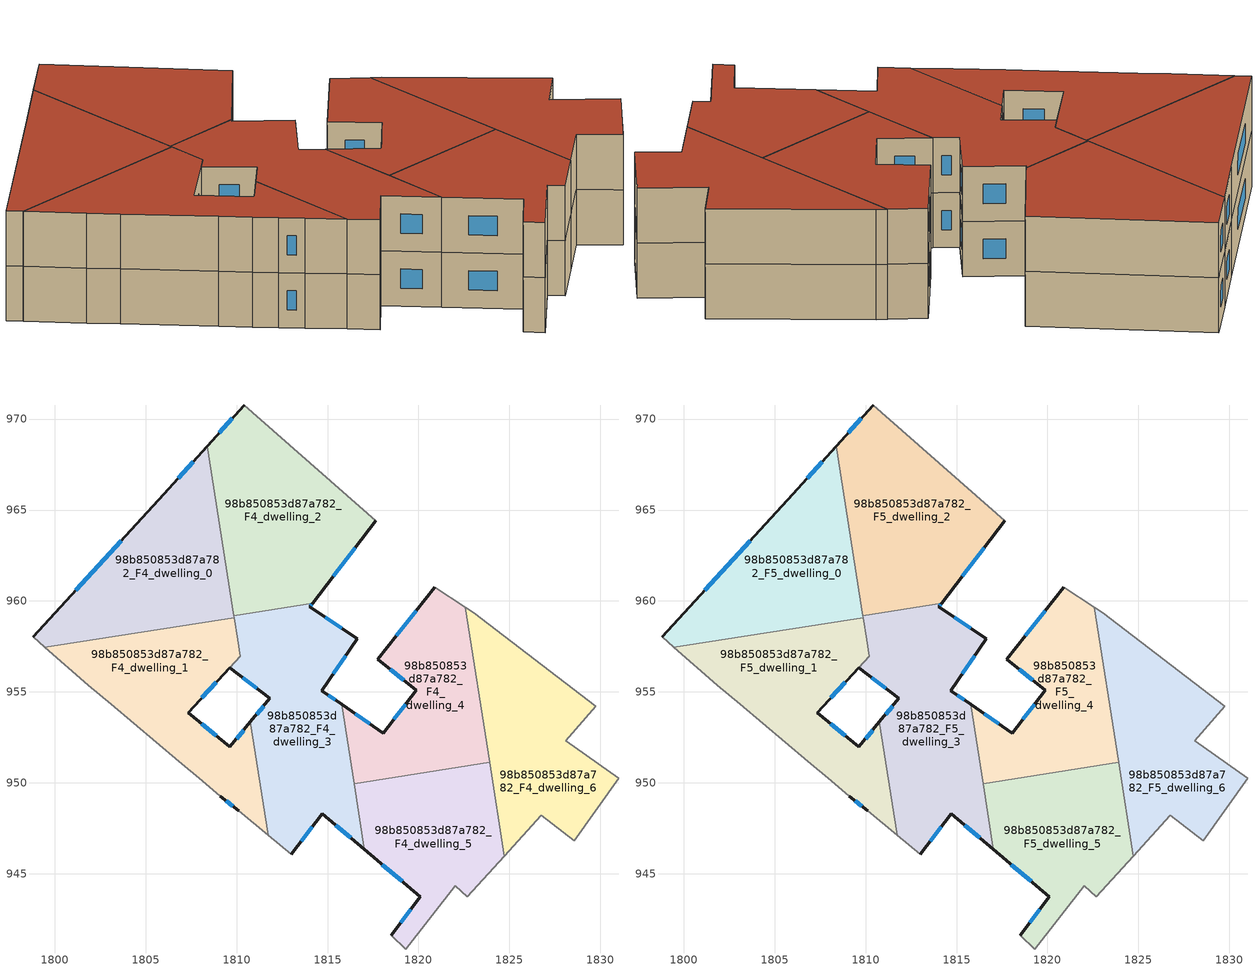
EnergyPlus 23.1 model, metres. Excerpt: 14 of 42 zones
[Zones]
98b850853d87a782_F4_dwelling_0
 floor to 98b850853d87a782_F3_dwelling_0 (EU_floor_Construction): 1808.39,968.52 1809.86,959.08 1799.46,957.46 1798.82,958.02 1806,965.87 z12
 wall outside (EU_wall_Construction): 1808.39,968.52 1806,965.87 1798.82,958.02 z12:15
 wall adiabatic (EU_wall_Construction): 1798.82,958.02 1799.46,957.46 z12:15
 wall to 98b850853d87a782_F4_dwelling_1 (EU_wall_Construction): 1799.46,957.46 1809.86,959.08 z12:15
 wall to 98b850853d87a782_F4_dwelling_2 (EU_wall_Construction): 1809.85,959.19 1808.39,968.52 z12:15
 wall to 98b850853d87a782_F4_dwelling_3 (EU_wall_Construction): 1809.86,959.08 1809.85,959.19 z12:15
 window (EU_Window_Construction): 1807.61,967.66 1806.78,966.73 / 1803.67,963.32 1801.16,960.58 z12.98:14.02
98b850853d87a782_F4_dwelling_1
 floor to 98b850853d87a782_F3_dwelling_1 (EU_floor_Construction): 1809.86,959.08 1810.19,956.96 1807.35,953.86 1809.63,951.97 1810.76,953.34 1811.73,947.11 1810.12,948.45 1809.11,949.26 1808.1,950.11 1806.83,951.17 1803.11,954.31 1801.84,955.37 1799.46,957.46 z12
 wall outside (EU_wall_Construction): 1809.11,949.26 1810.12,948.45 / 1810.76,953.34 1809.63,951.97 1807.35,953.86 1809.62,956.33 z12:15
 wall adiabatic (EU_wall_Construction): 1810.12,948.45 1811.73,947.11 / 1799.46,957.46 1801.84,955.37 1803.11,954.31 1806.83,951.17 1808.1,950.11 1809.11,949.26 z12:15
 wall to 98b850853d87a782_F4_dwelling_3 (EU_wall_Construction): 1811.73,947.11 1810.76,953.34 / 1809.62,956.33 1810.19,956.96 1810.05,957.87 1809.86,959.08 z12:15
 window (EU_Window_Construction): 1809.44,949 1809.79,948.72 / 1808.89,952.59 1808.09,953.25 / 1810.39,952.9 1810,952.42 / 1808.09,954.67 1808.88,955.53 z12.98:14.02
98b850853d87a782_F4_dwelling_2
 floor to 98b850853d87a782_F3_dwelling_2 (EU_floor_Construction): 1817.64,964.41 1814.18,959.87 1809.85,959.2 1808.39,968.52 1810.43,970.77 z12
 wall outside (EU_wall_Construction): 1814.18,959.87 1817.64,964.41 / 1810.43,970.77 1808.39,968.52 z12:15
 wall adiabatic (EU_wall_Construction): 1817.64,964.41 1810.43,970.77 z12:15
 wall to 98b850853d87a782_F4_dwelling_3 (EU_wall_Construction): 1809.85,959.2 1814.18,959.87 z12:15
 window (EU_Window_Construction): 1815.31,961.35 1816.52,962.94 / 1809.77,970.04 1809.06,969.25 z12.98:14.02
98b850853d87a782_F4_dwelling_3
 floor to 98b850853d87a782_F3_dwelling_3 (EU_floor_Construction): 1816.62,957.92 1814.68,955.07 1815.77,954.31 1817.02,946.34 1814.71,948.3 1812.99,946.06 1811.73,947.11 1810.76,953.34 1811.83,954.64 1809.62,956.33 1810.19,956.96 1809.85,959.2 1814.18,959.87 1814.03,959.67 z12
 wall outside (EU_wall_Construction): 1809.62,956.33 1811.83,954.64 1810.76,953.34 / 1815.78,954.31 1814.68,955.07 1816.62,957.92 1814.03,959.67 1814.18,959.87 / 1812.99,946.06 1814.71,948.3 1817.02,946.34 z12:15
 wall adiabatic (EU_wall_Construction): 1811.73,947.11 1812.99,946.06 z12:15
 wall to 98b850853d87a782_F4_dwelling_4 (EU_wall_Construction): 1816.45,949.95 1815.78,954.31 z12:15
 wall to 98b850853d87a782_F4_dwelling_5 (EU_wall_Construction): 1817.02,946.34 1816.45,949.95 z12:15
 window (EU_Window_Construction): 1811.48,954.22 1811.11,953.77 / 1810.34,955.78 1811.11,955.19 / 1814.08,959.74 1814.13,959.81 / 1815.78,958.49 1814.87,959.1 / 1815.31,956 1815.99,957 / 1815.42,954.56 1815.04,954.83 / 1815.46,947.67 1816.27,946.98 / 1813.55,946.79 1814.15,947.58 z12.98:14.02
98b850853d87a782_F4_dwelling_4
 floor to 98b850853d87a782_F3_dwelling_4 (EU_floor_Construction): 1822.58,959.65 1823.91,951.12 1816.45,949.95 1815.77,954.31 1818.06,952.72 1819.88,955.09 1817.77,956.79 1820.89,960.75 z12
 wall outside (EU_wall_Construction): 1820.89,960.75 1817.77,956.79 1819.88,955.09 1818.06,952.72 1815.78,954.31 z12:15
 wall adiabatic (EU_wall_Construction): 1822.58,959.65 1820.89,960.75 z12:15
 wall to 98b850853d87a782_F4_dwelling_5 (EU_wall_Construction): 1816.45,949.95 1823.91,951.12 z12:15
 wall to 98b850853d87a782_F4_dwelling_6 (EU_wall_Construction): 1823.91,951.12 1822.58,959.65 z12:15
 window (EU_Window_Construction): 1819.88,959.47 1818.79,958.08 / 1817.32,953.24 1816.52,953.8 / 1819.29,954.32 1818.65,953.49 / 1818.46,956.24 1819.19,955.65 z12.98:14.02
98b850853d87a782_F4_dwelling_5
 floor to 98b850853d87a782_F3_dwelling_5 (EU_floor_Construction): 1823.91,951.12 1824.71,945.97 1822.69,943.73 1822.02,944.34 1819.29,940.86 1818.5,941.61 1820.1,943.72 1817.02,946.34 1816.45,949.95 z12
 wall outside (EU_wall_Construction): 1817.02,946.34 1820.1,943.72 1818.5,941.61 z12:15
 wall adiabatic (EU_wall_Construction): 1818.5,941.61 1819.29,940.86 1822.02,944.34 1822.69,943.73 1824.71,945.97 z12:15
 wall to 98b850853d87a782_F4_dwelling_6 (EU_wall_Construction): 1824.71,945.97 1823.91,951.12 z12:15
 window (EU_Window_Construction): 1819.58,943.04 1819.02,942.3 / 1818.02,945.49 1819.1,944.58 z12.98:14.02
98b850853d87a782_F4_dwelling_6
 floor to 98b850853d87a782_F3_dwelling_6 (EU_floor_Construction): 1829.75,954.2 1828.11,952.3 1831.01,950.25 1828.57,946.82 1826.74,948.21 1824.71,945.97 1822.58,959.65 1823.05,959.34 z12
 wall adiabatic (EU_wall_Construction): 1824.71,945.97 1826.74,948.21 1828.57,946.82 1831.01,950.25 1828.11,952.3 1829.75,954.2 1823.05,959.34 1822.58,959.65 z12:15
98b850853d87a782_F5_dwelling_0
 floor to 98b850853d87a782_F4_dwelling_0 (EU_floor_Construction): 1808.39,968.52 1809.86,959.08 1799.46,957.46 1798.82,958.02 1806,965.87 z15
 wall outside (EU_wall_Construction): 1808.39,968.52 1806,965.87 1798.82,958.02 z15:18
 wall adiabatic (EU_wall_Construction): 1798.82,958.02 1799.46,957.46 z15:18
 wall to 98b850853d87a782_F5_dwelling_1 (EU_wall_Construction): 1799.46,957.46 1809.86,959.08 z15:18
 wall to 98b850853d87a782_F5_dwelling_2 (EU_wall_Construction): 1809.85,959.19 1808.39,968.52 z15:18
 wall to 98b850853d87a782_F5_dwelling_3 (EU_wall_Construction): 1809.86,959.08 1809.85,959.19 z15:18
 window (EU_Window_Construction): 1807.61,967.66 1806.78,966.73 / 1803.67,963.32 1801.16,960.58 z15.98:17.02
 roof outside (EU_roof_Construction): 1809.86,959.08 1808.39,968.52 1806,965.87 1798.82,958.02 1799.46,957.46 z18
98b850853d87a782_F5_dwelling_1
 floor to 98b850853d87a782_F4_dwelling_1 (EU_floor_Construction): 1809.86,959.08 1810.19,956.96 1807.35,953.86 1809.63,951.97 1810.76,953.34 1811.73,947.11 1810.12,948.45 1809.11,949.26 1808.1,950.11 1806.83,951.17 1803.11,954.31 1801.84,955.37 1799.46,957.46 z15
 wall outside (EU_wall_Construction): 1809.11,949.26 1810.12,948.45 / 1810.76,953.34 1809.63,951.97 1807.35,953.86 1809.62,956.33 z15:18
 wall adiabatic (EU_wall_Construction): 1810.12,948.45 1811.73,947.11 / 1799.46,957.46 1801.84,955.37 1803.11,954.31 1806.83,951.17 1808.1,950.11 1809.11,949.26 z15:18
 wall to 98b850853d87a782_F5_dwelling_3 (EU_wall_Construction): 1811.73,947.11 1810.76,953.34 / 1809.62,956.33 1810.19,956.96 1810.05,957.87 1809.86,959.08 z15:18
 window (EU_Window_Construction): 1809.44,949 1809.79,948.72 / 1808.89,952.59 1808.09,953.25 / 1810.39,952.9 1810,952.42 / 1808.09,954.67 1808.88,955.53 z15.98:17.02
 roof outside (EU_roof_Construction): 1811.73,947.11 1810.76,953.34 1809.63,951.97 1807.35,953.86 1810.19,956.96 1809.86,959.08 1799.46,957.46 1801.84,955.37 1803.11,954.31 1806.83,951.17 1808.1,950.11 1809.11,949.26 1810.12,948.45 z18
98b850853d87a782_F5_dwelling_2
 floor to 98b850853d87a782_F4_dwelling_2 (EU_floor_Construction): 1817.64,964.41 1814.18,959.87 1809.85,959.2 1808.39,968.52 1810.43,970.77 z15
 wall outside (EU_wall_Construction): 1814.18,959.87 1817.64,964.41 / 1810.43,970.77 1808.39,968.52 z15:18
 wall adiabatic (EU_wall_Construction): 1817.64,964.41 1810.43,970.77 z15:18
 wall to 98b850853d87a782_F5_dwelling_3 (EU_wall_Construction): 1809.85,959.2 1814.18,959.87 z15:18
 window (EU_Window_Construction): 1815.31,961.35 1816.52,962.94 / 1809.77,970.04 1809.06,969.25 z15.98:17.02
 roof outside (EU_roof_Construction): 1814.18,959.87 1817.64,964.41 1810.43,970.77 1808.39,968.52 1809.85,959.2 z18
98b850853d87a782_F5_dwelling_3
 floor to 98b850853d87a782_F4_dwelling_3 (EU_floor_Construction): 1816.62,957.92 1814.68,955.07 1815.77,954.31 1817.02,946.34 1814.71,948.3 1812.99,946.06 1811.73,947.11 1810.76,953.34 1811.83,954.64 1809.62,956.33 1810.19,956.96 1809.85,959.2 1814.18,959.87 1814.03,959.67 z15
 wall outside (EU_wall_Construction): 1809.62,956.33 1811.83,954.64 1810.76,953.34 / 1815.78,954.31 1814.68,955.07 1816.62,957.92 1814.03,959.67 1814.18,959.87 / 1812.99,946.06 1814.71,948.3 1817.02,946.34 z15:18
 wall adiabatic (EU_wall_Construction): 1811.73,947.11 1812.99,946.06 z15:18
 wall to 98b850853d87a782_F5_dwelling_4 (EU_wall_Construction): 1816.45,949.95 1815.78,954.31 z15:18
 wall to 98b850853d87a782_F5_dwelling_5 (EU_wall_Construction): 1817.02,946.34 1816.45,949.95 z15:18
 window (EU_Window_Construction): 1811.48,954.22 1811.11,953.77 / 1810.34,955.78 1811.11,955.19 / 1814.08,959.74 1814.13,959.81 / 1815.78,958.49 1814.87,959.1 / 1815.31,956 1815.99,957 / 1815.42,954.56 1815.04,954.83 / 1815.46,947.67 1816.27,946.98 / 1813.55,946.79 1814.15,947.58 z15.98:17.02
 roof outside (EU_roof_Construction): 1817.02,946.34 1815.77,954.31 1814.68,955.07 1816.62,957.92 1814.03,959.67 1814.18,959.87 1809.85,959.2 1810.19,956.96 1809.62,956.33 1811.83,954.64 1810.76,953.34 1811.73,947.11 1812.99,946.06 1814.71,948.3 z18
98b850853d87a782_F5_dwelling_4
 floor to 98b850853d87a782_F4_dwelling_4 (EU_floor_Construction): 1822.58,959.65 1823.91,951.12 1816.45,949.95 1815.77,954.31 1818.06,952.72 1819.88,955.09 1817.77,956.79 1820.89,960.75 z15
 wall outside (EU_wall_Construction): 1820.89,960.75 1817.77,956.79 1819.88,955.09 1818.06,952.72 1815.78,954.31 z15:18
 wall adiabatic (EU_wall_Construction): 1822.58,959.65 1820.89,960.75 z15:18
 wall to 98b850853d87a782_F5_dwelling_5 (EU_wall_Construction): 1816.45,949.95 1823.91,951.12 z15:18
 wall to 98b850853d87a782_F5_dwelling_6 (EU_wall_Construction): 1823.91,951.12 1822.58,959.65 z15:18
 window (EU_Window_Construction): 1819.88,959.47 1818.79,958.08 / 1817.32,953.24 1816.52,953.8 / 1819.29,954.32 1818.65,953.49 / 1818.46,956.24 1819.19,955.65 z15.98:17.02
 roof outside (EU_roof_Construction): 1823.91,951.12 1822.58,959.65 1820.89,960.75 1817.77,956.79 1819.88,955.09 1818.06,952.72 1815.77,954.31 1816.45,949.95 z18
98b850853d87a782_F5_dwelling_5
 floor to 98b850853d87a782_F4_dwelling_5 (EU_floor_Construction): 1823.91,951.12 1824.71,945.97 1822.69,943.73 1822.02,944.34 1819.29,940.86 1818.5,941.61 1820.1,943.72 1817.02,946.34 1816.45,949.95 z15
 wall outside (EU_wall_Construction): 1817.02,946.34 1820.1,943.72 1818.5,941.61 z15:18
 wall adiabatic (EU_wall_Construction): 1818.5,941.61 1819.29,940.86 1822.02,944.34 1822.69,943.73 1824.71,945.97 z15:18
 wall to 98b850853d87a782_F5_dwelling_6 (EU_wall_Construction): 1824.71,945.97 1823.91,951.12 z15:18
 window (EU_Window_Construction): 1819.58,943.04 1819.02,942.3 / 1818.02,945.49 1819.1,944.58 z15.98:17.02
 roof outside (EU_roof_Construction): 1822.69,943.73 1824.71,945.97 1823.91,951.12 1816.45,949.95 1817.02,946.34 1820.1,943.72 1818.5,941.61 1819.29,940.86 1822.02,944.34 z18
98b850853d87a782_F5_dwelling_6
 floor to 98b850853d87a782_F4_dwelling_6 (EU_floor_Construction): 1829.75,954.2 1828.11,952.3 1831.01,950.25 1828.57,946.82 1826.74,948.21 1824.71,945.97 1822.58,959.65 1823.05,959.34 z15
 wall adiabatic (EU_wall_Construction): 1824.71,945.97 1826.74,948.21 1828.57,946.82 1831.01,950.25 1828.11,952.3 1829.75,954.2 1823.05,959.34 1822.58,959.65 z15:18
 roof outside (EU_roof_Construction): 1828.57,946.82 1831.01,950.25 1828.11,952.3 1829.75,954.2 1823.05,959.34 1822.58,959.65 1824.71,945.97 1826.74,948.21 z18
[Building]
EU S2 Campaign: North Axis=0; Terrain=City; Solar Distribution=FullExterior
[Site:Location]
Bologna: Latitude=44.5; Longitude=11.25; Time Zone=1; Elevation=37
[SizingPeriod:WeatherFileDays]
AnnualSizingPeriod: Begin Month=1; Begin Day of Month=1; End Month=12; End Day of Month=31; Day of Week for Start Day=Monday; Use Weather File Daylight Saving Period=No; Use Weather File Rain and Snow Indicators=No
[MATERIAL]
EU_InternalMass_Material: Roughness=MediumRough; Thickness=0.1; Conductivity=1; Density=1800; Specific Heat=900; Thermal Absorptance=0.9; Solar Absorptance=0.7; Visible Absorptance=0.7
[MATERIAL:NOMASS] Roughness=MediumRough; Thermal Absorptance=0.9; Solar Absorptance=0.7; Visible Absorptance=0.7
Name | Thermal Resistance
EU_wall_NoMass | 0.905828
EU_roof_NoMass | 0.37593
EU_floor_NoMass | 0.67114
[WINDOWMATERIAL:SIMPLEGLAZINGSYSTEM]
EU_Window_SimpleGlazing: UFactor=4.52486; Solar Heat Gain Coefficient=0.85; Visible Transmittance=0.85
[CONSTRUCTION]
EU_wall_Construction: EU_wall_NoMass
EU_roof_Construction: EU_roof_NoMass
EU_floor_Construction: EU_floor_NoMass
EU_Window_Construction: EU_Window_SimpleGlazing
EU_InternalMass_Construction: EU_InternalMass_Material
[ZONE] Type=1; Multiplier=1; Ceiling Height=autocalculate; Floor Area=autocalculate; Part of Total Floor Area=Yes
Name | Volume
98b850853d87a782_F4_dwelling_0; 98b850853d87a782_F5_dwelling_0 | 168.584
98b850853d87a782_F4_dwelling_1; 98b850853d87a782_F5_dwelling_1 | 167.365
98b850853d87a782_F4_dwelling_2; 98b850853d87a782_F5_dwelling_2 | 190.272
98b850853d87a782_F4_dwelling_3; 98b850853d87a782_F5_dwelling_3 | 191.493
98b850853d87a782_F4_dwelling_4; 98b850853d87a782_F5_dwelling_4 | 146.896
98b850853d87a782_F4_dwelling_5; 98b850853d87a782_F5_dwelling_5 | 146.917
98b850853d87a782_F4_dwelling_6; 98b850853d87a782_F5_dwelling_6 | 168.604
[INTERNALMASS] Construction=EU_InternalMass_Construction
Name | Zone or ZoneList | Surface Area
98b850853d87a782_F4_dwelling_0_EU_InternalMass | 98b850853d87a782_F4_dwelling_0 | 56.1932
98b850853d87a782_F4_dwelling_1_EU_InternalMass | 98b850853d87a782_F4_dwelling_1 | 55.7898
98b850853d87a782_F4_dwelling_2_EU_InternalMass | 98b850853d87a782_F4_dwelling_2 | 63.4237
98b850853d87a782_F4_dwelling_3_EU_InternalMass | 98b850853d87a782_F4_dwelling_3 | 63.8305
98b850853d87a782_F4_dwelling_4_EU_InternalMass | 98b850853d87a782_F4_dwelling_4 | 48.9677
98b850853d87a782_F4_dwelling_5_EU_InternalMass | 98b850853d87a782_F4_dwelling_5 | 48.9725
98b850853d87a782_F4_dwelling_6_EU_InternalMass | 98b850853d87a782_F4_dwelling_6 | 56.2008
98b850853d87a782_F5_dwelling_0_EU_InternalMass | 98b850853d87a782_F5_dwelling_0 | 56.1932
98b850853d87a782_F5_dwelling_1_EU_InternalMass | 98b850853d87a782_F5_dwelling_1 | 55.7898
98b850853d87a782_F5_dwelling_2_EU_InternalMass | 98b850853d87a782_F5_dwelling_2 | 63.4237
98b850853d87a782_F5_dwelling_3_EU_InternalMass | 98b850853d87a782_F5_dwelling_3 | 63.8305
98b850853d87a782_F5_dwelling_4_EU_InternalMass | 98b850853d87a782_F5_dwelling_4 | 48.9677
98b850853d87a782_F5_dwelling_5_EU_InternalMass | 98b850853d87a782_F5_dwelling_5 | 48.9725
98b850853d87a782_F5_dwelling_6_EU_InternalMass | 98b850853d87a782_F5_dwelling_6 | 56.2008
[OTHEREQUIPMENT] Fuel Type=Electricity; Design Level Calculation Method=Watts/Area; Power per Zone Floor Area=1; Fraction Latent=0; Fraction Radiant=0; Fraction Lost=0; Carbon Dioxide Generation Rate=0; EndUse Subcategory=EU_Step8_InternalGains
Name | Zone or ZoneList or Space or SpaceList | Schedule
EU_Step8_InternalGain_98b850853d87a782_F4_dwelling_0_f000 | 98b850853d87a782_F4_dwelling_0 | EU_Step8_GainSchedule_98b850853d87a782_F4_dwelling_0_f000
EU_Step8_InternalGain_98b850853d87a782_F4_dwelling_1_f000 | 98b850853d87a782_F4_dwelling_1 | EU_Step8_GainSchedule_98b850853d87a782_F4_dwelling_1_f000
EU_Step8_InternalGain_98b850853d87a782_F4_dwelling_2_f000 | 98b850853d87a782_F4_dwelling_2 | EU_Step8_GainSchedule_98b850853d87a782_F4_dwelling_2_f000
EU_Step8_InternalGain_98b850853d87a782_F4_dwelling_3_f000 | 98b850853d87a782_F4_dwelling_3 | EU_Step8_GainSchedule_98b850853d87a782_F4_dwelling_3_f000
EU_Step8_InternalGain_98b850853d87a782_F4_dwelling_4_f000 | 98b850853d87a782_F4_dwelling_4 | EU_Step8_GainSchedule_98b850853d87a782_F4_dwelling_4_f000
EU_Step8_InternalGain_98b850853d87a782_F4_dwelling_5_f000 | 98b850853d87a782_F4_dwelling_5 | EU_Step8_GainSchedule_98b850853d87a782_F4_dwelling_5_f000
EU_Step8_InternalGain_98b850853d87a782_F4_dwelling_6_f000 | 98b850853d87a782_F4_dwelling_6 | EU_Step8_GainSchedule_98b850853d87a782_F4_dwelling_6_f000
EU_Step8_InternalGain_98b850853d87a782_F5_dwelling_0_f000 | 98b850853d87a782_F5_dwelling_0 | EU_Step8_GainSchedule_98b850853d87a782_F5_dwelling_0_f000
EU_Step8_InternalGain_98b850853d87a782_F5_dwelling_1_f000 | 98b850853d87a782_F5_dwelling_1 | EU_Step8_GainSchedule_98b850853d87a782_F5_dwelling_1_f000
EU_Step8_InternalGain_98b850853d87a782_F5_dwelling_2_f000 | 98b850853d87a782_F5_dwelling_2 | EU_Step8_GainSchedule_98b850853d87a782_F5_dwelling_2_f000
EU_Step8_InternalGain_98b850853d87a782_F5_dwelling_3_f000 | 98b850853d87a782_F5_dwelling_3 | EU_Step8_GainSchedule_98b850853d87a782_F5_dwelling_3_f000
EU_Step8_InternalGain_98b850853d87a782_F5_dwelling_4_f000 | 98b850853d87a782_F5_dwelling_4 | EU_Step8_GainSchedule_98b850853d87a782_F5_dwelling_4_f000
EU_Step8_InternalGain_98b850853d87a782_F5_dwelling_5_f000 | 98b850853d87a782_F5_dwelling_5 | EU_Step8_GainSchedule_98b850853d87a782_F5_dwelling_5_f000
EU_Step8_InternalGain_98b850853d87a782_F5_dwelling_6_f000 | 98b850853d87a782_F5_dwelling_6 | EU_Step8_GainSchedule_98b850853d87a782_F5_dwelling_6_f000
[ZONEVENTILATION:DESIGNFLOWRATE] Schedule=EU_AlwaysOn; Design Flow Rate Calculation Method=AirChanges/Hour; Air Changes per Hour=0.73129; Ventilation Type=Natural; Fan Pressure Rise=0; Fan Total Efficiency=1; Constant Term Coefficient=1; Temperature Term Coefficient=0; Velocity Term Coefficient=0; Velocity Squared Term Coefficient=0; Minimum Indoor Temperature=-100; Maximum Indoor Temperature=100; Delta Temperature=-100; Minimum Outdoor Temperature=-100; Maximum Outdoor Temperature=100; Maximum Wind Speed=40
Name | Zone or ZoneList or Space or SpaceList
EU_ConstantAir_98b850853d87a782_F4_dwelling_0 | 98b850853d87a782_F4_dwelling_0
EU_ConstantAir_98b850853d87a782_F4_dwelling_1 | 98b850853d87a782_F4_dwelling_1
EU_ConstantAir_98b850853d87a782_F4_dwelling_2 | 98b850853d87a782_F4_dwelling_2
EU_ConstantAir_98b850853d87a782_F4_dwelling_3 | 98b850853d87a782_F4_dwelling_3
EU_ConstantAir_98b850853d87a782_F4_dwelling_4 | 98b850853d87a782_F4_dwelling_4
EU_ConstantAir_98b850853d87a782_F4_dwelling_5 | 98b850853d87a782_F4_dwelling_5
EU_ConstantAir_98b850853d87a782_F4_dwelling_6 | 98b850853d87a782_F4_dwelling_6
EU_ConstantAir_98b850853d87a782_F5_dwelling_0 | 98b850853d87a782_F5_dwelling_0
EU_ConstantAir_98b850853d87a782_F5_dwelling_1 | 98b850853d87a782_F5_dwelling_1
EU_ConstantAir_98b850853d87a782_F5_dwelling_2 | 98b850853d87a782_F5_dwelling_2
EU_ConstantAir_98b850853d87a782_F5_dwelling_3 | 98b850853d87a782_F5_dwelling_3
EU_ConstantAir_98b850853d87a782_F5_dwelling_4 | 98b850853d87a782_F5_dwelling_4
EU_ConstantAir_98b850853d87a782_F5_dwelling_5 | 98b850853d87a782_F5_dwelling_5
EU_ConstantAir_98b850853d87a782_F5_dwelling_6 | 98b850853d87a782_F5_dwelling_6
[HVACTEMPLATE:THERMOSTAT] Constant Heating Setpoint=20; Constant Cooling Setpoint=50
EU_HeatOnly_98b850853d87a782_F0_dwelling_0; EU_HeatOnly_98b850853d87a782_F0_dwelling_1; EU_HeatOnly_98b850853d87a782_F0_dwelling_2; EU_HeatOnly_98b850853d87a782_F0_dwelling_3; EU_HeatOnly_98b850853d87a782_F0_dwelling_4; EU_HeatOnly_98b850853d87a782_F0_dwelling_5; EU_HeatOnly_98b850853d87a782_F0_dwelling_6; EU_HeatOnly_98b850853d87a782_F1_dwelling_0; EU_HeatOnly_98b850853d87a782_F1_dwelling_1; EU_HeatOnly_98b850853d87a782_F1_dwelling_2; EU_HeatOnly_98b850853d87a782_F1_dwelling_3; EU_HeatOnly_98b850853d87a782_F1_dwelling_4; EU_HeatOnly_98b850853d87a782_F1_dwelling_5; EU_HeatOnly_98b850853d87a782_F1_dwelling_6; EU_HeatOnly_98b850853d87a782_F2_dwelling_0; EU_HeatOnly_98b850853d87a782_F2_dwelling_1; EU_HeatOnly_98b850853d87a782_F2_dwelling_2; EU_HeatOnly_98b850853d87a782_F2_dwelling_3; EU_HeatOnly_98b850853d87a782_F2_dwelling_4; EU_HeatOnly_98b850853d87a782_F2_dwelling_5; EU_HeatOnly_98b850853d87a782_F2_dwelling_6; EU_HeatOnly_98b850853d87a782_F3_dwelling_0; EU_HeatOnly_98b850853d87a782_F3_dwelling_1; EU_HeatOnly_98b850853d87a782_F3_dwelling_2; EU_HeatOnly_98b850853d87a782_F3_dwelling_3; EU_HeatOnly_98b850853d87a782_F3_dwelling_4; EU_HeatOnly_98b850853d87a782_F3_dwelling_5; EU_HeatOnly_98b850853d87a782_F3_dwelling_6; EU_HeatOnly_98b850853d87a782_F4_dwelling_0; EU_HeatOnly_98b850853d87a782_F4_dwelling_1; EU_HeatOnly_98b850853d87a782_F4_dwelling_2; EU_HeatOnly_98b850853d87a782_F4_dwelling_3; EU_HeatOnly_98b850853d87a782_F4_dwelling_4; EU_HeatOnly_98b850853d87a782_F4_dwelling_5; EU_HeatOnly_98b850853d87a782_F4_dwelling_6; EU_HeatOnly_98b850853d87a782_F5_dwelling_0; EU_HeatOnly_98b850853d87a782_F5_dwelling_1; EU_HeatOnly_98b850853d87a782_F5_dwelling_2; EU_HeatOnly_98b850853d87a782_F5_dwelling_3; EU_HeatOnly_98b850853d87a782_F5_dwelling_4; EU_HeatOnly_98b850853d87a782_F5_dwelling_5; EU_HeatOnly_98b850853d87a782_F5_dwelling_6
[HVACTEMPLATE:ZONE:IDEALLOADSAIRSYSTEM] System Availability Schedule=EU_AlwaysOn; Maximum Heating Supply Air Temperature=50; Minimum Cooling Supply Air Temperature=13; Maximum Heating Supply Air Humidity Ratio=0.0156; Minimum Cooling Supply Air Humidity Ratio=0.0077; Heating Limit=NoLimit; Cooling Limit=NoLimit; Heating Availability Schedule=EU_AlwaysOn; Cooling Availability Schedule=EU_CoolingOff; Dehumidification Control Type=ConstantSensibleHeatRatio; Cooling Sensible Heat Ratio=0.7; Dehumidification Setpoint=60; Humidification Control Type=None; Humidification Setpoint=30; Outdoor Air Method=None; Outdoor Air Flow Rate per Person=0.00944; Outdoor Air Flow Rate per Zone Floor Area=0; Outdoor Air Flow Rate per Zone=0; Demand Controlled Ventilation Type=None; Outdoor Air Economizer Type=NoEconomizer; Heat Recovery Type=None; Sensible Heat Recovery Effectiveness=0.7; Latent Heat Recovery Effectiveness=0.65
Name | Template Thermostat
98b850853d87a782_F4_dwelling_0 | EU_HeatOnly_98b850853d87a782_F4_dwelling_0
98b850853d87a782_F4_dwelling_1 | EU_HeatOnly_98b850853d87a782_F4_dwelling_1
98b850853d87a782_F4_dwelling_2 | EU_HeatOnly_98b850853d87a782_F4_dwelling_2
98b850853d87a782_F4_dwelling_3 | EU_HeatOnly_98b850853d87a782_F4_dwelling_3
98b850853d87a782_F4_dwelling_4 | EU_HeatOnly_98b850853d87a782_F4_dwelling_4
98b850853d87a782_F4_dwelling_5 | EU_HeatOnly_98b850853d87a782_F4_dwelling_5
98b850853d87a782_F4_dwelling_6 | EU_HeatOnly_98b850853d87a782_F4_dwelling_6
98b850853d87a782_F5_dwelling_0 | EU_HeatOnly_98b850853d87a782_F5_dwelling_0
98b850853d87a782_F5_dwelling_1 | EU_HeatOnly_98b850853d87a782_F5_dwelling_1
98b850853d87a782_F5_dwelling_2 | EU_HeatOnly_98b850853d87a782_F5_dwelling_2
98b850853d87a782_F5_dwelling_3 | EU_HeatOnly_98b850853d87a782_F5_dwelling_3
98b850853d87a782_F5_dwelling_4 | EU_HeatOnly_98b850853d87a782_F5_dwelling_4
98b850853d87a782_F5_dwelling_5 | EU_HeatOnly_98b850853d87a782_F5_dwelling_5
98b850853d87a782_F5_dwelling_6 | EU_HeatOnly_98b850853d87a782_F5_dwelling_6
[SIZING:ZONE] Zone Cooling Design Supply Air Temperature Input Method=SupplyAirTemperature; Zone Cooling Design Supply Air Temperature=13; Zone Heating Design Supply Air Temperature Input Method=SupplyAirTemperature; Zone Heating Design Supply Air Temperature=50; Zone Cooling Design Supply Air Humidity Ratio=0.008; Zone Heating Design Supply Air Humidity Ratio=0.008; Cooling Design Air Flow Method=DesignDay; Cooling Design Air Flow Rate=0; Cooling Minimum Air Flow per Zone Floor Area=0.000762; Cooling Minimum Air Flow=0; Cooling Minimum Air Flow Fraction=0.2; Heating Design Air Flow Method=DesignDay; Heating Design Air Flow Rate=0; Heating Maximum Air Flow per Zone Floor Area=0.002032; Heating Maximum Air Flow=0.141576; Heating Maximum Air Flow Fraction=0.3; Account for Dedicated Outdoor Air System=No; Dedicated Outdoor Air System Control Strategy=NeutralSupplyAir; Dedicated Outdoor Air Low Setpoint Temperature for Design=autosize; Dedicated Outdoor Air High Setpoint Temperature for Design=autosize; Zone Load Sizing Method=Sensible Load Only No Latent Load; Zone Latent Cooling Design Supply Air Humidity Ratio Input Method=HumidityRatioDifference; Zone Cooling Design Supply Air Humidity Ratio Difference=0.005; Zone Latent Heating Design Supply Air Humidity Ratio Input Method=HumidityRatioDifference; Zone Humidification Design Supply Air Humidity Ratio Difference=0.005
98b850853d87a782_F4_dwelling_0; 98b850853d87a782_F4_dwelling_1; 98b850853d87a782_F4_dwelling_2; 98b850853d87a782_F4_dwelling_3; 98b850853d87a782_F4_dwelling_4; 98b850853d87a782_F4_dwelling_5; 98b850853d87a782_F4_dwelling_6; 98b850853d87a782_F5_dwelling_0; 98b850853d87a782_F5_dwelling_1; 98b850853d87a782_F5_dwelling_2; 98b850853d87a782_F5_dwelling_3; 98b850853d87a782_F5_dwelling_4; 98b850853d87a782_F5_dwelling_5; 98b850853d87a782_F5_dwelling_6
[SCHEDULE:CONSTANT]
Name | Hourly Value
EU_AlwaysOn | 1
EU_CoolingOff | 0
[SCHEDULE:FILE] Column Number=1; Rows to Skip at Top=0; Number of Hours of Data=8760; Column Separator=Comma; Interpolate to Timestep=No; Minutes per Item=60; Adjust Schedule for Daylight Savings=Yes
Name | File
EU_Step8_GainSchedule_98b850853d87a782_F4_dwelling_0_f000 | ../../schedules/98b850853d87a782/98b850853d87a782_F4_dwelling_0_f000_gain.csv
EU_Step8_GainSchedule_98b850853d87a782_F4_dwelling_1_f000 | ../../schedules/98b850853d87a782/98b850853d87a782_F4_dwelling_1_f000_gain.csv
EU_Step8_GainSchedule_98b850853d87a782_F4_dwelling_2_f000 | ../../schedules/98b850853d87a782/98b850853d87a782_F4_dwelling_2_f000_gain.csv
EU_Step8_GainSchedule_98b850853d87a782_F4_dwelling_3_f000 | ../../schedules/98b850853d87a782/98b850853d87a782_F4_dwelling_3_f000_gain.csv
EU_Step8_GainSchedule_98b850853d87a782_F4_dwelling_4_f000 | ../../schedules/98b850853d87a782/98b850853d87a782_F4_dwelling_4_f000_gain.csv
EU_Step8_GainSchedule_98b850853d87a782_F4_dwelling_5_f000 | ../../schedules/98b850853d87a782/98b850853d87a782_F4_dwelling_5_f000_gain.csv
EU_Step8_GainSchedule_98b850853d87a782_F4_dwelling_6_f000 | ../../schedules/98b850853d87a782/98b850853d87a782_F4_dwelling_6_f000_gain.csv
EU_Step8_GainSchedule_98b850853d87a782_F5_dwelling_0_f000 | ../../schedules/98b850853d87a782/98b850853d87a782_F5_dwelling_0_f000_gain.csv
EU_Step8_GainSchedule_98b850853d87a782_F5_dwelling_1_f000 | ../../schedules/98b850853d87a782/98b850853d87a782_F5_dwelling_1_f000_gain.csv
EU_Step8_GainSchedule_98b850853d87a782_F5_dwelling_2_f000 | ../../schedules/98b850853d87a782/98b850853d87a782_F5_dwelling_2_f000_gain.csv
EU_Step8_GainSchedule_98b850853d87a782_F5_dwelling_3_f000 | ../../schedules/98b850853d87a782/98b850853d87a782_F5_dwelling_3_f000_gain.csv
EU_Step8_GainSchedule_98b850853d87a782_F5_dwelling_4_f000 | ../../schedules/98b850853d87a782/98b850853d87a782_F5_dwelling_4_f000_gain.csv
EU_Step8_GainSchedule_98b850853d87a782_F5_dwelling_5_f000 | ../../schedules/98b850853d87a782/98b850853d87a782_F5_dwelling_5_f000_gain.csv
EU_Step8_GainSchedule_98b850853d87a782_F5_dwelling_6_f000 | ../../schedules/98b850853d87a782/98b850853d87a782_F5_dwelling_6_f000_gain.csv
